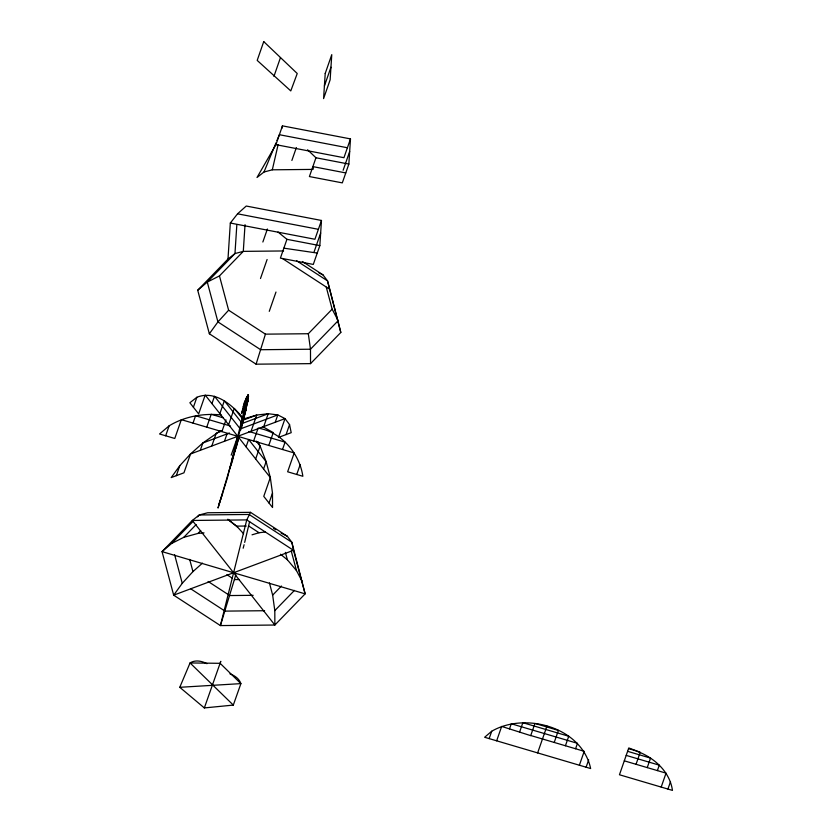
<?xml version="1.0" encoding="UTF-8"?>
<svg xmlns="http://www.w3.org/2000/svg" width="832" height="832" viewBox="0 0 832 832"><rect width="100%" height="100%" fill="white"/><g stroke="black" fill="none" stroke-linecap="round" stroke-linejoin="round"><path stroke-width="1.25" d="M302.422 261.498L322.993 274.882L327.527 280.883L340.808 332.467L310.534 363.636L256.079 364.177L209.352 333.778L197.714 290.233L227.989 259.054L230.318 223.038L237.557 213.814L246.241 206.034L321.474 220.459L319.842 245.627L313.29 264.43L280.394 258.118L286.936 239.325L278.002 232.014M236.839 224.775L234.967 253.562L207.282 282.079L197.714 290.233M245.034 224.65L243.298 251.368L219.461 275.912L207.282 282.079L217.932 321.911L260.676 349.721L310.482 349.222L338.166 320.705L332.155 309.171L326.269 287.134M307.58 149.791L315.952 157.768L309.41 176.561L342.306 182.874L348.858 164.07L350.49 138.902L282.454 125.861L275.912 144.664L257.005 177.497L263.994 172.016L272.314 169.811L312.603 169.406M244.681 542.391L249.621 521.56M272.314 169.811L278.106 144.695M281.871 128.367L282.454 125.861M241.415 428.23L247.946 400.546L248.154 394.628L244.4 402.22L241.602 413.462L248.154 394.628L227.365 477.974L218.005 508.04L239.179 436.623M239.002 436.405L236.527 446.347L232.055 459.202M240.49 430.477L247.946 400.546L243.474 413.4M243.173 548.226L244.078 544.721M250.515 512.335L246.761 519.906L220.407 625.581L274.862 625.03L305.136 593.861L291.855 542.277L287.321 536.276L250.515 512.335L207.626 512.762L199.295 514.966L192.306 520.458L162.042 551.626L173.68 595.171L220.407 625.581L235.83 574.787M332.155 309.171L308.318 333.726L265.429 334.152L256.079 364.177M273.946 76.357L280.488 57.554M165.662 435.791L169.135 425.818C184.673 416.426 203.32 413.057 221.27 414.95M193.398 407.233L196.872 397.259C215.436 389.813 232.856 405.496 243.828 418.881L242.237 423.446L224.349 400.774L219.866 413.629M193.014 423.093L195.572 415.74L230.558 426.067M176.322 475.675L179.795 465.712L190.507 453.991L202.852 442.978L220.532 430.664M262.86 242.018L267.394 228.998M291.876 160.462L296.379 147.534M211.952 403.593L214.51 396.25L240.323 428.948L277.794 414.918L285.012 418.61L289.557 424.622L291.2 432.671L278.46 437.434L285.012 418.61L190.507 453.991L183.955 472.815L171.205 477.589L179.795 465.712M324.407 86.029L330.949 67.226M206.742 427.149L211.224 414.294L222.872 417.726M200.294 450.33L202.852 442.978L229.445 433.025M260.489 278.522L267.103 259.511M211.786 446.025L216.268 433.17L222.03 431.007M221.894 431.621L225.982 419.858M228.602 424.705L234.27 408.439L242.684 419.016M269.256 311.345L275.985 292.042M224.474 441.272L227.032 433.93M243.277 406.734L246.75 396.76M240.687 424.58L246.345 408.314L243.422 420.035L256.714 415.064L268.216 413.722L277.794 414.918L275.226 422.271M231.202 455.125L237.765 436.301M234.842 448.022L238.93 436.27M229.518 469.342L232.086 461.989L248.56 395.907L246.199 402.459M219.138 503.526L222.602 493.563M321.474 220.459L314.922 239.262L230.318 223.038M350.49 138.902L343.938 157.706L275.912 144.664M251.056 431.33L256.714 415.064L243.828 418.881M246.074 446.826L248.633 439.483L266.136 461.656L270.317 477.547L272.49 493.064L272.542 507.499L263.765 496.371L270.317 477.547L205.202 395.054L198.65 413.889L189.873 402.761L196.872 397.259M314.111 251.846L320.653 233.043M343.127 170.29L349.669 151.486M253.635 440.981L258.107 428.126C281.362 431.933 299.551 453.409 302.858 476.278L287.643 471.786L294.195 452.951L181.334 419.65L174.772 438.474L159.546 433.982L169.135 425.818M263.734 426.577L268.216 413.722L242.237 423.446M255.653 458.973L260.135 446.118L257.806 441.657M268.778 445.453L273.26 432.598L262.517 426.535M263.578 468.998L266.136 461.656L260.135 446.118L256.142 441.054M286.083 434.585L289.557 424.622M282.506 449.509L285.074 442.156L248.872 431.475M269.017 503.027L272.49 493.064M296.743 474.469L300.217 464.506M489.154 738.608L491.722 731.234C525.678 711.506 582.098 727.532 590.637 768.55L484.63 737.266L491.722 731.234M496.652 740.813L501.665 726.419L530.702 735.634L534.934 723.497M509.496 728.894L511.274 723.778L577.47 743.319L575.578 748.748M519.584 732.098L522.85 722.706L568.734 736.247L565.427 745.753M537.628 752.908L546.967 726.107M554.216 742.446L558.407 730.423L536.037 723.736M579.374 765.232L584.22 751.306L530.743 735.519M586.113 767.218L588.682 759.845M636.043 764.296L640.224 752.274L628.784 747.947L619.455 774.758L672.454 790.4C669.438 768.602 648.898 753.282 628.503 748.758M647.244 767.603L650.551 758.098L627.609 751.327M657.394 770.598L659.287 765.159L626.194 755.394M661.19 787.082L666.037 773.146L624.302 760.833M667.93 789.069L670.498 781.695M204.339 707.928L233.303 705.089L240.895 683.623L220.126 663.322L190.06 662.948L179.774 687.305L204.339 707.928L220.782 661.346L220.449 662.23M263.994 172.016L276.006 142.865M276.973 140.535L279.375 134.711L347.402 147.753M209.352 333.778L217.932 321.911L228.623 310.211L219.461 275.912M202.436 563.15L192.951 571.605L182.26 583.305L173.68 595.171L293.498 550.316L291.855 542.277L249.101 514.467L199.295 514.966L197.517 516.807M269.433 582.92L272.646 595.13L274.81 610.615L274.862 625.03L192.306 520.458L246.761 519.906L293.498 550.316L305.136 593.861L162.042 551.626L171.61 543.473L193.045 521.404M171.61 543.473L183.789 537.316L196.144 524.586M183.789 537.316L198.006 533.416L200.71 530.639M272.646 595.13L281.476 586.03M274.81 610.615L294.455 590.387M227.989 259.054L234.967 253.562L243.298 251.368L283.587 250.962M252.034 534.82L259.054 532.74L265.439 531.991M198.006 533.416L204.017 532.854M179.774 687.305L240.895 683.623A35.994 21.414 -19 0 0 229.944 673.858M237.526 527.082L227.718 519.251L236.642 526.126L246.293 526.032M234.458 579.592L239.502 579.55M229.757 595.556L253.146 595.317M264.586 610.719L225.004 611.114L190.809 588.869M283.858 248.165L317.242 253.063M315.952 157.768L348.858 164.07M345.769 172.921L312.874 166.608L313.331 169.062M237.557 213.814L318.386 229.31M286.936 239.325L319.842 245.627M212.347 685.152L213.158 685.454M318.864 272.782L322.993 274.882M281.133 533.125L287.321 536.276M296.535 260.718L327.527 280.883L340.808 332.467M282.433 258.513L329.17 288.922M228.623 310.211L265.429 334.152M273.614 528.372L275.777 529.786M248.706 526.001L259.054 532.74M226.897 574.673L232.305 578.188M208.104 581.464L228.675 594.849M280.488 554.226L287.373 559.79L296.483 570.575L302.494 582.109M233.303 705.089L190.06 662.948A35.89 20.706 60.6 0 1 206.97 663.686M236.642 526.126L243.589 533.718M212.118 684.445L212.399 685.339M291.242 550.971L296.483 570.575M285.386 552.375L287.373 559.79M189.675 559.364L192.951 571.605M174.606 554.684L182.26 583.305M308.318 333.726L310.482 349.222L310.534 363.636M325.218 73.445L323.586 98.613L330.138 79.81L331.77 54.642L325.218 73.445M263.734 41.6L257.192 60.403L290.784 90.917L297.242 73.507L263.734 41.6"/></g></svg>
